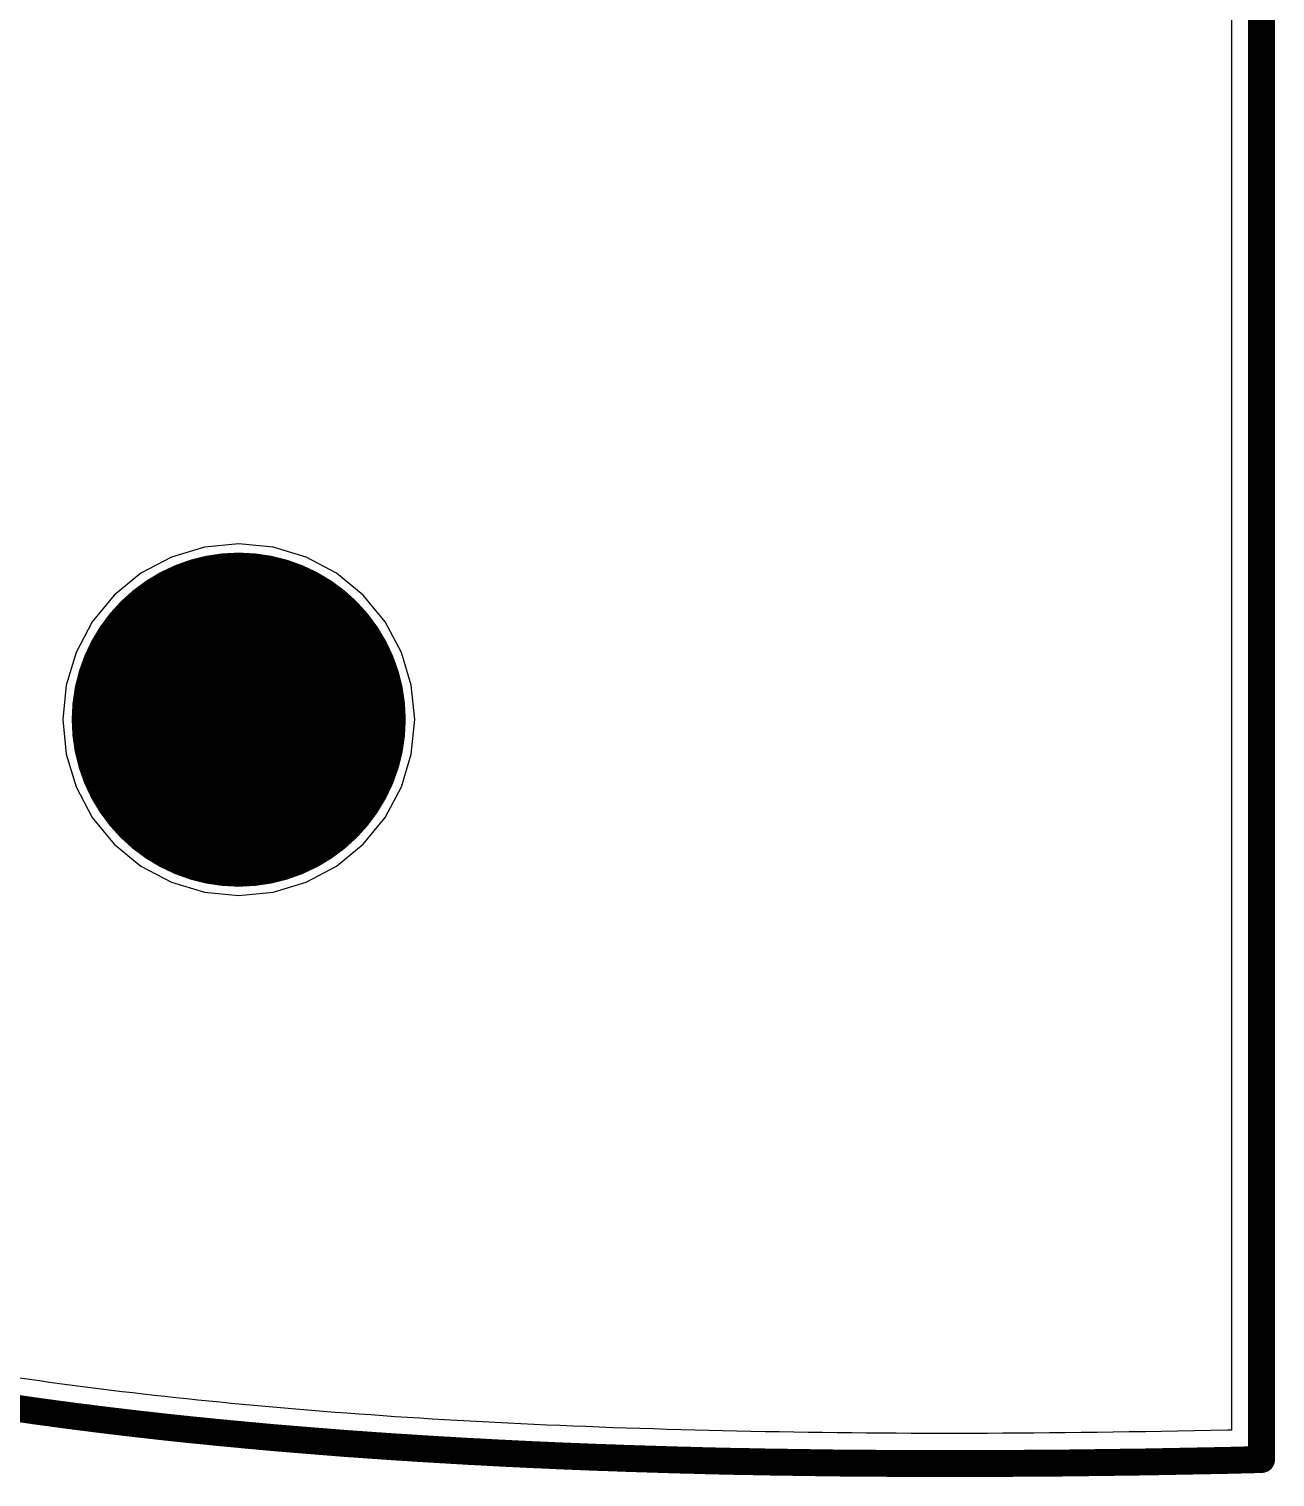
# Model space of a CAD drawing. Header units: millimetres. Extents: x -14 to 86, y -29 to 39.
# Drawn here: x 74.22 to 85.98, y -29.37 to -15.71 of the extents above; entities that cross this region are included whole.
import ezdxf

# ---------------------------------------------------------------- set-up
doc = ezdxf.new("R2010")
doc.units = ezdxf.units.MM
for name, color, linetype in [('BottomLayer', 5, 'Continuous'), ('BottomSolder', 6, 'Continuous'), ('KeepOutLayer', 6, 'Continuous'), ('Mechanical1', 6, 'Continuous'), ('MultiLayer', 9, 'Continuous'), ('PadHoleLayer', 156, 'Continuous'), ('TopLayer', 1, 'Continuous'), ('TopSolder', 216, 'Continuous')]:
    doc.layers.add(name, color=color, linetype=linetype)

msp = doc.modelspace()

# ---------------------------------------------------------------- linework, layer by layer
at = {"layer": 'BottomLayer'}
for p, q in [((85.564, 8.94), (85.564, -28.927)), ((75.876, -20.597), (75.565, -20.691)), ((76.2, -20.565), (75.876, -20.597)), ((76.524, -20.597), (76.2, -20.565)), ((76.835, -20.691), (76.524, -20.597)), ((75.565, -20.691), (75.278, -20.844)), ((77.122, -20.844), (76.835, -20.691)), ((75.278, -20.844), (75.026, -21.051)), ((77.374, -21.051), (77.122, -20.844)), ((75.026, -21.051), (74.819, -21.303)), ((77.581, -21.303), (77.374, -21.051)), ((74.819, -21.303), (74.666, -21.59)), ((77.734, -21.59), (77.581, -21.303)), ((74.666, -21.59), (74.572, -21.901)), ((77.828, -21.901), (77.734, -21.59)), ((74.572, -21.901), (74.54, -22.225)), ((77.86, -22.225), (77.828, -21.901)), ((74.54, -22.225), (74.572, -22.549)), ((77.828, -22.549), (77.86, -22.225)), ((74.572, -22.549), (74.666, -22.86)), ((77.734, -22.86), (77.828, -22.549)), ((74.666, -22.86), (74.819, -23.147)), ((77.581, -23.147), (77.734, -22.86)), ((74.819, -23.147), (75.026, -23.399)), ((77.374, -23.399), (77.581, -23.147)), ((75.026, -23.399), (75.278, -23.606)), ((77.122, -23.606), (77.374, -23.399)), ((75.278, -23.606), (75.565, -23.759)), ((76.835, -23.759), (77.122, -23.606)), ((75.565, -23.759), (75.876, -23.853)), ((76.524, -23.853), (76.835, -23.759)), ((75.876, -23.853), (76.2, -23.885)), ((76.2, -23.885), (76.524, -23.853)), ((74.226, -28.451), (74.131, -28.438)), ((74.32, -28.464), (74.226, -28.451)), ((74.415, -28.478), (74.32, -28.464)), ((74.32, -28.464), (74.32, -28.464)), ((74.511, -28.491), (74.415, -28.478)), ((74.608, -28.503), (74.511, -28.491)), ((74.705, -28.516), (74.608, -28.503)), ((74.802, -28.529), (74.705, -28.516)), ((74.901, -28.541), (74.802, -28.529)), ((74.999, -28.553), (74.901, -28.541)), ((75.099, -28.565), (74.999, -28.553)), ((75.2, -28.577), (75.099, -28.565)), ((75.3, -28.589), (75.2, -28.577)), ((75.402, -28.6), (75.3, -28.589)), ((75.503, -28.611), (75.402, -28.6)), ((75.607, -28.622), (75.503, -28.611)), ((75.709, -28.633), (75.607, -28.622)), ((75.813, -28.644), (75.709, -28.633)), ((75.918, -28.655), (75.813, -28.644)), ((76.023, -28.665), (75.918, -28.655)), ((76.129, -28.676), (76.023, -28.665)), ((76.235, -28.686), (76.129, -28.676)), ((76.342, -28.696), (76.235, -28.686)), ((76.45, -28.705), (76.342, -28.696)), ((76.558, -28.715), (76.45, -28.705)), ((76.667, -28.724), (76.558, -28.715)), ((76.776, -28.733), (76.667, -28.724)), ((76.887, -28.742), (76.776, -28.733)), ((76.997, -28.751), (76.887, -28.742)), ((77.109, -28.76), (76.997, -28.751)), ((77.221, -28.768), (77.109, -28.76)), ((77.334, -28.777), (77.221, -28.768)), ((77.447, -28.785), (77.334, -28.777)), ((77.562, -28.793), (77.447, -28.785)), ((77.677, -28.801), (77.562, -28.793)), ((77.792, -28.808), (77.677, -28.801)), ((77.908, -28.816), (77.792, -28.808)), ((78.024, -28.823), (77.908, -28.816)), ((78.142, -28.83), (78.024, -28.823)), ((78.26, -28.837), (78.142, -28.83)), ((78.379, -28.843), (78.26, -28.837)), ((78.498, -28.85), (78.379, -28.843)), ((78.619, -28.856), (78.498, -28.85)), ((78.739, -28.862), (78.619, -28.856)), ((78.86, -28.868), (78.739, -28.862)), ((78.983, -28.874), (78.86, -28.868)), ((79.105, -28.88), (78.983, -28.874)), ((79.229, -28.885), (79.105, -28.88)), ((79.353, -28.89), (79.229, -28.885)), ((79.478, -28.895), (79.353, -28.89)), ((79.603, -28.9), (79.478, -28.895)), ((79.73, -28.905), (79.603, -28.9)), ((79.603, -28.9), (79.603, -28.9)), ((79.857, -28.909), (79.73, -28.905)), ((79.73, -28.905), (79.73, -28.905)), ((79.985, -28.913), (79.857, -28.909)), ((80.113, -28.917), (79.985, -28.913)), ((80.242, -28.921), (80.113, -28.917)), ((80.372, -28.925), (80.242, -28.921)), ((80.242, -28.921), (80.242, -28.921)), ((80.502, -28.928), (80.372, -28.925)), ((80.633, -28.932), (80.502, -28.928)), ((80.502, -28.928), (80.502, -28.928)), ((80.765, -28.935), (80.633, -28.932)), ((80.633, -28.932), (80.633, -28.932)), ((80.898, -28.938), (80.765, -28.935)), ((81.031, -28.941), (80.898, -28.938)), ((80.898, -28.938), (80.898, -28.938)), ((81.165, -28.943), (81.031, -28.941)), ((81.299, -28.945), (81.165, -28.943)), ((81.435, -28.948), (81.299, -28.945)), ((81.571, -28.95), (81.435, -28.948)), ((81.708, -28.951), (81.571, -28.95)), ((81.571, -28.95), (81.571, -28.95)), ((81.846, -28.953), (81.708, -28.951)), ((81.984, -28.954), (81.846, -28.953)), ((81.846, -28.953), (81.846, -28.953)), ((82.123, -28.955), (81.984, -28.954)), ((82.263, -28.956), (82.123, -28.955)), ((82.403, -28.957), (82.263, -28.956)), ((82.544, -28.958), (82.403, -28.957)), ((82.687, -28.958), (82.544, -28.958)), ((82.829, -28.958), (82.687, -28.958)), ((82.972, -28.958), (82.829, -28.958)), ((83.117, -28.958), (82.972, -28.958)), ((83.262, -28.958), (83.117, -28.958)), ((83.408, -28.957), (83.262, -28.958)), ((83.554, -28.956), (83.408, -28.957)), ((83.701, -28.955), (83.554, -28.956)), ((83.849, -28.954), (83.701, -28.955)), ((83.997, -28.953), (83.849, -28.954)), ((84.147, -28.951), (83.997, -28.953)), ((84.297, -28.949), (84.147, -28.951)), ((84.448, -28.947), (84.297, -28.949)), ((84.6, -28.945), (84.448, -28.947)), ((84.752, -28.943), (84.6, -28.945)), ((84.906, -28.94), (84.752, -28.943)), ((85.059, -28.937), (84.906, -28.94)), ((84.906, -28.94), (84.906, -28.94)), ((85.215, -28.934), (85.059, -28.937)), ((85.059, -28.937), (85.059, -28.937)), ((85.37, -28.931), (85.215, -28.934)), ((85.526, -28.928), (85.37, -28.931)), ((85.564, -28.927), (85.526, -28.928))]:
    msp.add_line(p, q, dxfattribs=at)
at = {"layer": 'BottomLayer', "const_width": 1.5}
msp.add_lwpolyline([(75.45, -22.225, 1), (76.95, -22.225, 1)], format="xyb", close=True, dxfattribs=at)
at = {"layer": 'BottomSolder', "const_width": 1.576}
msp.add_lwpolyline([(75.412, -22.225, 1), (76.988, -22.225, 1)], format="xyb", close=True, dxfattribs=at)
at = {"layer": 'KeepOutLayer', "const_width": 0.254}
for points in [[(85.848, -29.205), (85.848, 8.94)], [(74.09, -28.719), (74.185, -28.733)], [(74.185, -28.733), (74.281, -28.747)], [(74.281, -28.747), (74.377, -28.76)], [(74.377, -28.76), (74.473, -28.773)], [(74.473, -28.773), (74.57, -28.786)], [(74.57, -28.786), (74.668, -28.799)], [(74.668, -28.799), (74.767, -28.811)], [(74.767, -28.811), (74.866, -28.824)], [(74.866, -28.824), (74.965, -28.836)], [(74.965, -28.836), (75.066, -28.848)], [(75.066, -28.848), (75.166, -28.86)], [(75.166, -28.86), (75.268, -28.872)], [(75.268, -28.872), (75.37, -28.883)], [(75.37, -28.883), (75.473, -28.895)], [(75.473, -28.895), (75.576, -28.906)], [(75.576, -28.906), (75.68, -28.917)], [(75.68, -28.917), (75.784, -28.928)], [(75.784, -28.928), (75.889, -28.938)], [(75.889, -28.938), (75.995, -28.949)], [(75.995, -28.949), (76.101, -28.959)], [(76.101, -28.959), (76.208, -28.969)], [(76.208, -28.969), (76.316, -28.979)], [(76.316, -28.979), (76.424, -28.989)], [(76.424, -28.989), (76.533, -28.999)], [(76.533, -28.999), (76.643, -29.008)], [(76.643, -29.008), (76.753, -29.017)], [(76.753, -29.017), (76.864, -29.026)], [(76.864, -29.026), (76.975, -29.035)], [(76.975, -29.035), (77.087, -29.044)], [(77.087, -29.044), (77.2, -29.053)], [(77.2, -29.053), (77.313, -29.061)], [(77.313, -29.061), (77.427, -29.069)], [(77.427, -29.069), (77.542, -29.077)], [(77.542, -29.077), (77.657, -29.085)], [(77.657, -29.085), (77.773, -29.092)], [(77.773, -29.092), (77.89, -29.1)], [(77.89, -29.1), (78.007, -29.107)], [(78.007, -29.107), (78.125, -29.114)], [(78.125, -29.114), (78.244, -29.121)], [(78.244, -29.121), (78.363, -29.128)], [(78.363, -29.128), (78.483, -29.134)], [(78.483, -29.134), (78.604, -29.141)], [(78.604, -29.141), (78.725, -29.147)], [(78.725, -29.147), (78.847, -29.153)], [(78.847, -29.153), (78.97, -29.159)], [(78.97, -29.159), (79.093, -29.164)], [(79.093, -29.164), (79.217, -29.17)], [(79.217, -29.17), (79.342, -29.175)], [(79.342, -29.175), (79.467, -29.18)], [(79.467, -29.18), (79.593, -29.185)], [(79.593, -29.185), (79.72, -29.189)], [(79.72, -29.189), (79.847, -29.194)], [(79.847, -29.194), (79.975, -29.198)], [(79.975, -29.198), (80.104, -29.202)], [(80.104, -29.202), (80.234, -29.206)], [(80.234, -29.206), (80.364, -29.21)], [(80.364, -29.21), (80.495, -29.213)], [(80.495, -29.213), (80.626, -29.217)], [(80.626, -29.217), (80.759, -29.22)], [(80.759, -29.22), (80.892, -29.223)], [(80.892, -29.223), (81.025, -29.225)], [(81.025, -29.225), (81.16, -29.228)], [(84.757, -29.228), (84.911, -29.225)], [(84.911, -29.225), (85.065, -29.222)], [(85.065, -29.222), (85.22, -29.219)], [(85.22, -29.219), (85.376, -29.216)], [(85.376, -29.216), (85.533, -29.213)], [(85.533, -29.213), (85.848, -29.205)], [(81.16, -29.228), (81.295, -29.23)], [(81.295, -29.23), (81.431, -29.232)], [(81.431, -29.232), (81.567, -29.234)], [(81.567, -29.234), (81.705, -29.236)], [(81.705, -29.236), (81.843, -29.238)], [(81.843, -29.238), (81.981, -29.239)], [(81.981, -29.239), (82.121, -29.24)], [(82.121, -29.24), (82.261, -29.241)], [(82.261, -29.241), (82.402, -29.242)], [(82.402, -29.242), (82.543, -29.243)], [(82.543, -29.243), (82.686, -29.243)], [(82.686, -29.243), (82.829, -29.243)], [(82.829, -29.243), (82.973, -29.243)], [(82.973, -29.243), (83.117, -29.243)], [(83.117, -29.243), (83.263, -29.243)], [(83.263, -29.243), (83.409, -29.242)], [(83.409, -29.242), (83.556, -29.241)], [(83.556, -29.241), (83.703, -29.24)], [(83.703, -29.24), (83.851, -29.239)], [(83.851, -29.239), (84, -29.238)], [(84, -29.238), (84.15, -29.236)], [(84.15, -29.236), (84.301, -29.234)], [(84.301, -29.234), (84.452, -29.232)], [(84.452, -29.232), (84.604, -29.23)], [(84.604, -29.23), (84.757, -29.228)]]:
    msp.add_lwpolyline(points, dxfattribs=at)
at = {"layer": 'KeepOutLayer', "const_width": 0.127}
for points in [[(74.122, -28.733, 1), (74.249, -28.733, 1)], [(74.122, -28.733, 1), (74.249, -28.733, 1)], [(74.217, -28.747, 1), (74.344, -28.747, 1)], [(74.217, -28.747, 1), (74.344, -28.747, 1)], [(74.313, -28.76, 1), (74.44, -28.76, 1)], [(74.313, -28.76, 1), (74.44, -28.76, 1)], [(74.41, -28.773, 1), (74.537, -28.773, 1)], [(74.41, -28.773, 1), (74.537, -28.773, 1)], [(74.507, -28.786, 1), (74.634, -28.786, 1)], [(74.507, -28.786, 1), (74.634, -28.786, 1)], [(74.605, -28.799, 1), (74.732, -28.799, 1)], [(74.605, -28.799, 1), (74.732, -28.799, 1)], [(74.703, -28.811, 1), (74.83, -28.811, 1)], [(74.703, -28.811, 1), (74.83, -28.811, 1)], [(74.802, -28.824, 1), (74.929, -28.824, 1)], [(74.802, -28.824, 1), (74.929, -28.824, 1)], [(74.902, -28.836, 1), (75.029, -28.836, 1)], [(74.902, -28.836, 1), (75.029, -28.836, 1)], [(75.002, -28.848, 1), (75.129, -28.848, 1)], [(75.002, -28.848, 1), (75.129, -28.848, 1)], [(75.103, -28.86, 1), (75.23, -28.86, 1)], [(75.103, -28.86, 1), (75.23, -28.86, 1)], [(75.204, -28.872, 1), (75.331, -28.872, 1)], [(75.204, -28.872, 1), (75.331, -28.872, 1)], [(75.306, -28.883, 1), (75.433, -28.883, 1)], [(75.306, -28.883, 1), (75.433, -28.883, 1)], [(75.409, -28.895, 1), (75.536, -28.895, 1)], [(75.409, -28.895, 1), (75.536, -28.895, 1)], [(75.512, -28.906, 1), (75.639, -28.906, 1)], [(75.512, -28.906, 1), (75.639, -28.906, 1)], [(75.616, -28.917, 1), (75.743, -28.917, 1)], [(75.616, -28.917, 1), (75.743, -28.917, 1)], [(75.721, -28.928, 1), (75.848, -28.928, 1)], [(75.721, -28.928, 1), (75.848, -28.928, 1)], [(75.826, -28.938, 1), (75.953, -28.938, 1)], [(75.826, -28.938, 1), (75.953, -28.938, 1)], [(75.932, -28.949, 1), (76.059, -28.949, 1)], [(75.932, -28.949, 1), (76.059, -28.949, 1)], [(76.038, -28.959, 1), (76.165, -28.959, 1)], [(76.038, -28.959, 1), (76.165, -28.959, 1)], [(76.145, -28.969, 1), (76.272, -28.969, 1)], [(76.145, -28.969, 1), (76.272, -28.969, 1)], [(76.253, -28.979, 1), (76.38, -28.979, 1)], [(76.253, -28.979, 1), (76.38, -28.979, 1)], [(76.361, -28.989, 1), (76.488, -28.989, 1)], [(76.361, -28.989, 1), (76.488, -28.989, 1)], [(76.47, -28.999, 1), (76.597, -28.999, 1)], [(76.47, -28.999, 1), (76.597, -28.999, 1)], [(76.579, -29.008, 1), (76.706, -29.008, 1)], [(76.579, -29.008, 1), (76.706, -29.008, 1)], [(76.689, -29.017, 1), (76.816, -29.017, 1)], [(76.689, -29.017, 1), (76.816, -29.017, 1)], [(76.8, -29.026, 1), (76.927, -29.026, 1)], [(76.8, -29.026, 1), (76.927, -29.026, 1)], [(76.912, -29.035, 1), (77.039, -29.035, 1)], [(76.912, -29.035, 1), (77.039, -29.035, 1)], [(77.024, -29.044, 1), (77.151, -29.044, 1)], [(77.024, -29.044, 1), (77.151, -29.044, 1)], [(77.136, -29.053, 1), (77.263, -29.053, 1)], [(77.136, -29.053, 1), (77.263, -29.053, 1)], [(77.25, -29.061, 1), (77.377, -29.061, 1)], [(77.25, -29.061, 1), (77.377, -29.061, 1)], [(77.364, -29.069, 1), (77.491, -29.069, 1)], [(77.364, -29.069, 1), (77.491, -29.069, 1)], [(77.479, -29.077, 1), (77.606, -29.077, 1)], [(77.479, -29.077, 1), (77.606, -29.077, 1)], [(77.594, -29.085, 1), (77.721, -29.085, 1)], [(77.594, -29.085, 1), (77.721, -29.085, 1)], [(77.71, -29.092, 1), (77.837, -29.092, 1)], [(77.71, -29.092, 1), (77.837, -29.092, 1)], [(77.826, -29.1, 1), (77.953, -29.1, 1)], [(77.826, -29.1, 1), (77.953, -29.1, 1)], [(77.944, -29.107, 1), (78.071, -29.107, 1)], [(77.944, -29.107, 1), (78.071, -29.107, 1)], [(78.062, -29.114, 1), (78.189, -29.114, 1)], [(78.062, -29.114, 1), (78.189, -29.114, 1)], [(78.18, -29.121, 1), (78.307, -29.121, 1)], [(78.18, -29.121, 1), (78.307, -29.121, 1)], [(78.3, -29.128, 1), (78.427, -29.128, 1)], [(78.3, -29.128, 1), (78.427, -29.128, 1)], [(78.42, -29.134, 1), (78.547, -29.134, 1)], [(78.42, -29.134, 1), (78.547, -29.134, 1)], [(78.54, -29.141, 1), (78.667, -29.141, 1)], [(78.54, -29.141, 1), (78.667, -29.141, 1)], [(78.661, -29.147, 1), (78.788, -29.147, 1)], [(78.661, -29.147, 1), (78.788, -29.147, 1)], [(78.783, -29.153, 1), (78.91, -29.153, 1)], [(78.783, -29.153, 1), (78.91, -29.153, 1)], [(78.906, -29.159, 1), (79.033, -29.159, 1)], [(78.906, -29.159, 1), (79.033, -29.159, 1)], [(79.029, -29.164, 1), (79.156, -29.164, 1)], [(79.029, -29.164, 1), (79.156, -29.164, 1)], [(79.153, -29.17, 1), (79.28, -29.17, 1)], [(79.153, -29.17, 1), (79.28, -29.17, 1)], [(79.278, -29.175, 1), (79.405, -29.175, 1)], [(79.278, -29.175, 1), (79.405, -29.175, 1)], [(79.403, -29.18, 1), (79.53, -29.18, 1)], [(79.403, -29.18, 1), (79.53, -29.18, 1)], [(79.529, -29.185, 1), (79.656, -29.185, 1)], [(79.529, -29.185, 1), (79.656, -29.185, 1)], [(79.656, -29.189, 1), (79.783, -29.189, 1)], [(79.656, -29.189, 1), (79.783, -29.189, 1)], [(79.784, -29.194, 1), (79.911, -29.194, 1)], [(79.784, -29.194, 1), (79.911, -29.194, 1)], [(79.912, -29.198, 1), (80.039, -29.198, 1)], [(79.912, -29.198, 1), (80.039, -29.198, 1)], [(80.041, -29.202, 1), (80.168, -29.202, 1)], [(80.041, -29.202, 1), (80.168, -29.202, 1)], [(80.17, -29.206, 1), (80.297, -29.206, 1)], [(80.17, -29.206, 1), (80.297, -29.206, 1)], [(80.3, -29.21, 1), (80.427, -29.21, 1)], [(80.3, -29.21, 1), (80.427, -29.21, 1)], [(80.431, -29.213, 1), (80.558, -29.213, 1)], [(80.431, -29.213, 1), (80.558, -29.213, 1)], [(80.563, -29.217, 1), (80.69, -29.217, 1)], [(80.563, -29.217, 1), (80.69, -29.217, 1)], [(80.695, -29.22, 1), (80.822, -29.22, 1)], [(80.695, -29.22, 1), (80.822, -29.22, 1)], [(80.828, -29.223, 1), (80.955, -29.223, 1)], [(80.828, -29.223, 1), (80.955, -29.223, 1)], [(80.962, -29.225, 1), (81.089, -29.225, 1)], [(80.962, -29.225, 1), (81.089, -29.225, 1)], [(84.847, -29.225, 1), (84.974, -29.225, 1)], [(84.847, -29.225, 1), (84.974, -29.225, 1)], [(85.002, -29.222, 1), (85.129, -29.222, 1)], [(85.002, -29.222, 1), (85.129, -29.222, 1)], [(85.157, -29.219, 1), (85.284, -29.219, 1)], [(85.157, -29.219, 1), (85.284, -29.219, 1)], [(85.313, -29.216, 1), (85.44, -29.216, 1)], [(85.313, -29.216, 1), (85.44, -29.216, 1)], [(85.469, -29.213, 1), (85.596, -29.213, 1)], [(85.469, -29.213, 1), (85.596, -29.213, 1)], [(85.785, -29.205, 1), (85.912, -29.205, 1)], [(85.785, -29.205, 1), (85.912, -29.205, 1)], [(81.096, -29.228, 1), (81.223, -29.228, 1)], [(81.096, -29.228, 1), (81.223, -29.228, 1)], [(81.231, -29.23, 1), (81.358, -29.23, 1)], [(81.231, -29.23, 1), (81.358, -29.23, 1)], [(81.367, -29.232, 1), (81.494, -29.232, 1)], [(81.367, -29.232, 1), (81.494, -29.232, 1)], [(81.504, -29.234, 1), (81.631, -29.234, 1)], [(81.504, -29.234, 1), (81.631, -29.234, 1)], [(81.641, -29.236, 1), (81.768, -29.236, 1)], [(81.641, -29.236, 1), (81.768, -29.236, 1)], [(81.779, -29.238, 1), (81.906, -29.238, 1)], [(81.779, -29.238, 1), (81.906, -29.238, 1)], [(81.918, -29.239, 1), (82.045, -29.239, 1)], [(81.918, -29.239, 1), (82.045, -29.239, 1)], [(82.057, -29.24, 1), (82.184, -29.24, 1)], [(82.057, -29.24, 1), (82.184, -29.24, 1)], [(82.197, -29.241, 1), (82.324, -29.241, 1)], [(82.197, -29.241, 1), (82.324, -29.241, 1)], [(82.338, -29.242, 1), (82.465, -29.242, 1)], [(82.338, -29.242, 1), (82.465, -29.242, 1)], [(82.48, -29.243, 1), (82.607, -29.243, 1)], [(82.48, -29.243, 1), (82.607, -29.243, 1)], [(82.622, -29.243, 1), (82.749, -29.243, 1)], [(82.622, -29.243, 1), (82.749, -29.243, 1)], [(82.765, -29.243, 1), (82.892, -29.243, 1)], [(82.765, -29.243, 1), (82.892, -29.243, 1)], [(82.909, -29.243, 1), (83.036, -29.243, 1)], [(82.909, -29.243, 1), (83.036, -29.243, 1)], [(83.054, -29.243, 1), (83.181, -29.243, 1)], [(83.054, -29.243, 1), (83.181, -29.243, 1)], [(83.199, -29.243, 1), (83.326, -29.243, 1)], [(83.199, -29.243, 1), (83.326, -29.243, 1)], [(83.345, -29.242, 1), (83.472, -29.242, 1)], [(83.345, -29.242, 1), (83.472, -29.242, 1)], [(83.492, -29.241, 1), (83.619, -29.241, 1)], [(83.492, -29.241, 1), (83.619, -29.241, 1)], [(83.64, -29.24, 1), (83.767, -29.24, 1)], [(83.64, -29.24, 1), (83.767, -29.24, 1)], [(83.788, -29.239, 1), (83.915, -29.239, 1)], [(83.788, -29.239, 1), (83.915, -29.239, 1)], [(83.937, -29.238, 1), (84.064, -29.238, 1)], [(83.937, -29.238, 1), (84.064, -29.238, 1)], [(84.087, -29.236, 1), (84.214, -29.236, 1)], [(84.087, -29.236, 1), (84.214, -29.236, 1)], [(84.237, -29.234, 1), (84.364, -29.234, 1)], [(84.237, -29.234, 1), (84.364, -29.234, 1)], [(84.389, -29.232, 1), (84.516, -29.232, 1)], [(84.389, -29.232, 1), (84.516, -29.232, 1)], [(84.541, -29.23, 1), (84.668, -29.23, 1)], [(84.541, -29.23, 1), (84.668, -29.23, 1)], [(84.694, -29.228, 1), (84.821, -29.228, 1)], [(84.694, -29.228, 1), (84.821, -29.228, 1)]]:
    msp.add_lwpolyline(points, format="xyb", close=True, dxfattribs=at)
at = {"layer": 'Mechanical1', "const_width": 0.0227}
for points in [[(85.848, -29.205), (85.848, 8.94)], [(74.185, -28.733), (74.281, -28.747)], [(74.281, -28.747), (74.377, -28.76)], [(74.377, -28.76), (74.473, -28.773)], [(74.473, -28.773), (74.57, -28.786)], [(74.57, -28.786), (74.668, -28.799)], [(74.668, -28.799), (74.767, -28.811)], [(74.767, -28.811), (74.866, -28.824)], [(74.866, -28.824), (74.965, -28.836)], [(74.965, -28.836), (75.066, -28.848)], [(75.066, -28.848), (75.166, -28.86)], [(75.166, -28.86), (75.268, -28.872)], [(75.268, -28.872), (75.37, -28.883)], [(75.37, -28.883), (75.473, -28.895)], [(75.473, -28.895), (75.576, -28.906)], [(75.576, -28.906), (75.68, -28.917)], [(75.68, -28.917), (75.784, -28.928)], [(75.784, -28.928), (75.889, -28.938)], [(75.889, -28.938), (75.995, -28.949)], [(75.995, -28.949), (76.101, -28.959)], [(76.101, -28.959), (76.208, -28.969)], [(76.208, -28.969), (76.316, -28.979)], [(76.316, -28.979), (76.424, -28.989)], [(76.424, -28.989), (76.533, -28.999)], [(76.533, -28.999), (76.643, -29.008)], [(76.643, -29.008), (76.753, -29.017)], [(76.753, -29.017), (76.864, -29.026)], [(76.864, -29.026), (76.975, -29.035)], [(76.975, -29.035), (77.087, -29.044)], [(77.087, -29.044), (77.2, -29.053)], [(77.2, -29.053), (77.313, -29.061)], [(77.313, -29.061), (77.427, -29.069)], [(77.427, -29.069), (77.542, -29.077)], [(77.542, -29.077), (77.657, -29.085)], [(77.657, -29.085), (77.773, -29.092)], [(77.773, -29.092), (77.89, -29.1)], [(77.89, -29.1), (78.007, -29.107)], [(78.007, -29.107), (78.125, -29.114)], [(78.125, -29.114), (78.244, -29.121)], [(78.244, -29.121), (78.363, -29.128)], [(78.363, -29.128), (78.483, -29.134)], [(78.483, -29.134), (78.604, -29.141)], [(78.604, -29.141), (78.725, -29.147)], [(78.725, -29.147), (78.847, -29.153)], [(78.847, -29.153), (78.97, -29.159)], [(78.97, -29.159), (79.093, -29.164)], [(79.093, -29.164), (79.217, -29.17)], [(79.217, -29.17), (79.342, -29.175)], [(79.342, -29.175), (79.467, -29.18)], [(79.467, -29.18), (79.593, -29.185)], [(79.593, -29.185), (79.72, -29.189)], [(79.72, -29.189), (79.847, -29.194)], [(79.847, -29.194), (79.975, -29.198)], [(79.975, -29.198), (80.104, -29.202)], [(80.104, -29.202), (80.234, -29.206)], [(80.234, -29.206), (80.364, -29.21)], [(80.364, -29.21), (80.495, -29.213)], [(80.495, -29.213), (80.626, -29.217)], [(80.626, -29.217), (80.759, -29.22)], [(80.759, -29.22), (80.892, -29.223)], [(80.892, -29.223), (81.025, -29.225)], [(81.025, -29.225), (81.16, -29.228)], [(81.16, -29.228), (81.295, -29.23)], [(81.295, -29.23), (81.431, -29.232)], [(81.431, -29.232), (81.567, -29.234)], [(81.567, -29.234), (81.705, -29.236)], [(81.705, -29.236), (81.843, -29.238)], [(81.843, -29.238), (81.981, -29.239)], [(81.981, -29.239), (82.121, -29.24)], [(82.121, -29.24), (82.261, -29.241)], [(82.261, -29.241), (82.402, -29.242)], [(82.402, -29.242), (82.543, -29.243)], [(82.543, -29.243), (82.686, -29.243)], [(82.686, -29.243), (82.829, -29.243)], [(82.829, -29.243), (82.973, -29.243)], [(82.973, -29.243), (83.117, -29.243)], [(83.117, -29.243), (83.263, -29.243)], [(83.263, -29.243), (83.409, -29.242)], [(83.409, -29.242), (83.556, -29.241)], [(83.556, -29.241), (83.703, -29.24)], [(83.703, -29.24), (83.851, -29.239)], [(83.851, -29.239), (84, -29.238)], [(84, -29.238), (84.15, -29.236)], [(84.15, -29.236), (84.301, -29.234)], [(84.301, -29.234), (84.452, -29.232)], [(84.452, -29.232), (84.604, -29.23)], [(84.604, -29.23), (84.757, -29.228)], [(84.757, -29.228), (84.911, -29.225)], [(84.911, -29.225), (85.065, -29.222)], [(85.065, -29.222), (85.22, -29.219)], [(85.22, -29.219), (85.376, -29.216)], [(85.376, -29.216), (85.533, -29.213)], [(85.533, -29.213), (85.848, -29.205)]]:
    msp.add_lwpolyline(points, dxfattribs=at)
at = {"layer": 'Mechanical1', "const_width": 0.0113}
for points in [[(74.275, -28.747, 1), (74.286, -28.747, 1)], [(74.275, -28.747, 1), (74.286, -28.747, 1)], [(74.371, -28.76, 1), (74.382, -28.76, 1)], [(74.371, -28.76, 1), (74.382, -28.76, 1)], [(74.468, -28.773, 1), (74.479, -28.773, 1)], [(74.468, -28.773, 1), (74.479, -28.773, 1)], [(74.565, -28.786, 1), (74.576, -28.786, 1)], [(74.565, -28.786, 1), (74.576, -28.786, 1)], [(74.663, -28.799, 1), (74.674, -28.799, 1)], [(74.663, -28.799, 1), (74.674, -28.799, 1)], [(74.761, -28.811, 1), (74.772, -28.811, 1)], [(74.761, -28.811, 1), (74.772, -28.811, 1)], [(74.86, -28.824, 1), (74.871, -28.824, 1)], [(74.86, -28.824, 1), (74.871, -28.824, 1)], [(74.96, -28.836, 1), (74.971, -28.836, 1)], [(74.96, -28.836, 1), (74.971, -28.836, 1)], [(75.06, -28.848, 1), (75.071, -28.848, 1)], [(75.06, -28.848, 1), (75.071, -28.848, 1)], [(75.161, -28.86, 1), (75.172, -28.86, 1)], [(75.161, -28.86, 1), (75.172, -28.86, 1)], [(75.262, -28.872, 1), (75.274, -28.872, 1)], [(75.262, -28.872, 1), (75.274, -28.872, 1)], [(75.364, -28.883, 1), (75.376, -28.883, 1)], [(75.364, -28.883, 1), (75.376, -28.883, 1)], [(75.467, -28.895, 1), (75.478, -28.895, 1)], [(75.467, -28.895, 1), (75.478, -28.895, 1)], [(75.57, -28.906, 1), (75.581, -28.906, 1)], [(75.57, -28.906, 1), (75.581, -28.906, 1)], [(75.674, -28.917, 1), (75.685, -28.917, 1)], [(75.674, -28.917, 1), (75.685, -28.917, 1)], [(75.779, -28.928, 1), (75.79, -28.928, 1)], [(75.779, -28.928, 1), (75.79, -28.928, 1)], [(75.884, -28.938, 1), (75.895, -28.938, 1)], [(75.884, -28.938, 1), (75.895, -28.938, 1)], [(75.989, -28.949, 1), (76.001, -28.949, 1)], [(75.989, -28.949, 1), (76.001, -28.949, 1)], [(76.096, -28.959, 1), (76.107, -28.959, 1)], [(76.096, -28.959, 1), (76.107, -28.959, 1)], [(76.203, -28.969, 1), (76.214, -28.969, 1)], [(76.203, -28.969, 1), (76.214, -28.969, 1)], [(76.31, -28.979, 1), (76.322, -28.979, 1)], [(76.31, -28.979, 1), (76.322, -28.979, 1)], [(76.419, -28.989, 1), (76.43, -28.989, 1)], [(76.419, -28.989, 1), (76.43, -28.989, 1)], [(76.528, -28.999, 1), (76.539, -28.999, 1)], [(76.528, -28.999, 1), (76.539, -28.999, 1)], [(76.637, -29.008, 1), (76.648, -29.008, 1)], [(76.637, -29.008, 1), (76.648, -29.008, 1)], [(76.747, -29.017, 1), (76.759, -29.017, 1)], [(76.747, -29.017, 1), (76.759, -29.017, 1)], [(76.858, -29.026, 1), (76.869, -29.026, 1)], [(76.858, -29.026, 1), (76.869, -29.026, 1)], [(76.969, -29.035, 1), (76.981, -29.035, 1)], [(76.969, -29.035, 1), (76.981, -29.035, 1)], [(77.082, -29.044, 1), (77.093, -29.044, 1)], [(77.082, -29.044, 1), (77.093, -29.044, 1)], [(77.194, -29.053, 1), (77.206, -29.053, 1)], [(77.194, -29.053, 1), (77.206, -29.053, 1)], [(77.308, -29.061, 1), (77.319, -29.061, 1)], [(77.308, -29.061, 1), (77.319, -29.061, 1)], [(77.422, -29.069, 1), (77.433, -29.069, 1)], [(77.422, -29.069, 1), (77.433, -29.069, 1)], [(77.536, -29.077, 1), (77.548, -29.077, 1)], [(77.536, -29.077, 1), (77.548, -29.077, 1)], [(77.652, -29.085, 1), (77.663, -29.085, 1)], [(77.652, -29.085, 1), (77.663, -29.085, 1)], [(77.768, -29.092, 1), (77.779, -29.092, 1)], [(77.768, -29.092, 1), (77.779, -29.092, 1)], [(77.884, -29.1, 1), (77.896, -29.1, 1)], [(77.884, -29.1, 1), (77.896, -29.1, 1)], [(78.002, -29.107, 1), (78.013, -29.107, 1)], [(78.002, -29.107, 1), (78.013, -29.107, 1)], [(78.12, -29.114, 1), (78.131, -29.114, 1)], [(78.12, -29.114, 1), (78.131, -29.114, 1)], [(78.238, -29.121, 1), (78.25, -29.121, 1)], [(78.238, -29.121, 1), (78.25, -29.121, 1)], [(78.357, -29.128, 1), (78.369, -29.128, 1)], [(78.357, -29.128, 1), (78.369, -29.128, 1)], [(78.477, -29.134, 1), (78.489, -29.134, 1)], [(78.477, -29.134, 1), (78.489, -29.134, 1)], [(78.598, -29.141, 1), (78.609, -29.141, 1)], [(78.598, -29.141, 1), (78.609, -29.141, 1)], [(78.719, -29.147, 1), (78.731, -29.147, 1)], [(78.719, -29.147, 1), (78.731, -29.147, 1)], [(78.841, -29.153, 1), (78.853, -29.153, 1)], [(78.841, -29.153, 1), (78.853, -29.153, 1)], [(78.964, -29.159, 1), (78.975, -29.159, 1)], [(78.964, -29.159, 1), (78.975, -29.159, 1)], [(79.087, -29.164, 1), (79.099, -29.164, 1)], [(79.087, -29.164, 1), (79.099, -29.164, 1)], [(79.211, -29.17, 1), (79.223, -29.17, 1)], [(79.211, -29.17, 1), (79.223, -29.17, 1)], [(79.336, -29.175, 1), (79.347, -29.175, 1)], [(79.336, -29.175, 1), (79.347, -29.175, 1)], [(79.461, -29.18, 1), (79.473, -29.18, 1)], [(79.461, -29.18, 1), (79.473, -29.18, 1)], [(79.587, -29.185, 1), (79.599, -29.185, 1)], [(79.587, -29.185, 1), (79.599, -29.185, 1)], [(79.714, -29.189, 1), (79.725, -29.189, 1)], [(79.714, -29.189, 1), (79.725, -29.189, 1)], [(79.841, -29.194, 1), (79.853, -29.194, 1)], [(79.841, -29.194, 1), (79.853, -29.194, 1)], [(79.97, -29.198, 1), (79.981, -29.198, 1)], [(79.97, -29.198, 1), (79.981, -29.198, 1)], [(80.098, -29.202, 1), (80.11, -29.202, 1)], [(80.098, -29.202, 1), (80.11, -29.202, 1)], [(80.228, -29.206, 1), (80.239, -29.206, 1)], [(80.228, -29.206, 1), (80.239, -29.206, 1)], [(80.358, -29.21, 1), (80.369, -29.21, 1)], [(80.358, -29.21, 1), (80.369, -29.21, 1)], [(80.489, -29.213, 1), (80.5, -29.213, 1)], [(80.489, -29.213, 1), (80.5, -29.213, 1)], [(80.621, -29.217, 1), (80.632, -29.217, 1)], [(80.621, -29.217, 1), (80.632, -29.217, 1)], [(80.753, -29.22, 1), (80.764, -29.22, 1)], [(80.753, -29.22, 1), (80.764, -29.22, 1)], [(80.886, -29.223, 1), (80.897, -29.223, 1)], [(80.886, -29.223, 1), (80.897, -29.223, 1)], [(81.02, -29.225, 1), (81.031, -29.225, 1)], [(81.02, -29.225, 1), (81.031, -29.225, 1)], [(81.154, -29.228, 1), (81.165, -29.228, 1)], [(81.154, -29.228, 1), (81.165, -29.228, 1)], [(81.289, -29.23, 1), (81.301, -29.23, 1)], [(81.289, -29.23, 1), (81.301, -29.23, 1)], [(81.425, -29.232, 1), (81.436, -29.232, 1)], [(81.425, -29.232, 1), (81.436, -29.232, 1)], [(81.562, -29.234, 1), (81.573, -29.234, 1)], [(81.562, -29.234, 1), (81.573, -29.234, 1)], [(81.699, -29.236, 1), (81.71, -29.236, 1)], [(81.699, -29.236, 1), (81.71, -29.236, 1)], [(81.837, -29.238, 1), (81.848, -29.238, 1)], [(81.837, -29.238, 1), (81.848, -29.238, 1)], [(81.976, -29.239, 1), (81.987, -29.239, 1)], [(81.976, -29.239, 1), (81.987, -29.239, 1)], [(82.115, -29.24, 1), (82.126, -29.24, 1)], [(82.115, -29.24, 1), (82.126, -29.24, 1)], [(82.255, -29.241, 1), (82.267, -29.241, 1)], [(82.255, -29.241, 1), (82.267, -29.241, 1)], [(82.396, -29.242, 1), (82.407, -29.242, 1)], [(82.396, -29.242, 1), (82.407, -29.242, 1)], [(82.538, -29.243, 1), (82.549, -29.243, 1)], [(82.538, -29.243, 1), (82.549, -29.243, 1)], [(82.68, -29.243, 1), (82.692, -29.243, 1)], [(82.68, -29.243, 1), (82.692, -29.243, 1)], [(82.823, -29.243, 1), (82.835, -29.243, 1)], [(82.823, -29.243, 1), (82.835, -29.243, 1)], [(82.967, -29.243, 1), (82.978, -29.243, 1)], [(82.967, -29.243, 1), (82.978, -29.243, 1)], [(83.112, -29.243, 1), (83.123, -29.243, 1)], [(83.112, -29.243, 1), (83.123, -29.243, 1)], [(83.257, -29.243, 1), (83.268, -29.243, 1)], [(83.257, -29.243, 1), (83.268, -29.243, 1)], [(83.403, -29.242, 1), (83.414, -29.242, 1)], [(83.403, -29.242, 1), (83.414, -29.242, 1)], [(83.55, -29.241, 1), (83.561, -29.241, 1)], [(83.55, -29.241, 1), (83.561, -29.241, 1)], [(83.697, -29.24, 1), (83.709, -29.24, 1)], [(83.697, -29.24, 1), (83.709, -29.24, 1)], [(83.846, -29.239, 1), (83.857, -29.239, 1)], [(83.846, -29.239, 1), (83.857, -29.239, 1)], [(83.995, -29.238, 1), (84.006, -29.238, 1)], [(83.995, -29.238, 1), (84.006, -29.238, 1)], [(84.145, -29.236, 1), (84.156, -29.236, 1)], [(84.145, -29.236, 1), (84.156, -29.236, 1)], [(84.295, -29.234, 1), (84.307, -29.234, 1)], [(84.295, -29.234, 1), (84.307, -29.234, 1)], [(84.446, -29.232, 1), (84.458, -29.232, 1)], [(84.446, -29.232, 1), (84.458, -29.232, 1)], [(84.599, -29.23, 1), (84.61, -29.23, 1)], [(84.599, -29.23, 1), (84.61, -29.23, 1)], [(84.751, -29.228, 1), (84.763, -29.228, 1)], [(84.751, -29.228, 1), (84.763, -29.228, 1)], [(84.905, -29.225, 1), (84.916, -29.225, 1)], [(84.905, -29.225, 1), (84.916, -29.225, 1)], [(85.059, -29.222, 1), (85.071, -29.222, 1)], [(85.059, -29.222, 1), (85.071, -29.222, 1)], [(85.214, -29.219, 1), (85.226, -29.219, 1)], [(85.214, -29.219, 1), (85.226, -29.219, 1)], [(85.37, -29.216, 1), (85.382, -29.216, 1)], [(85.37, -29.216, 1), (85.382, -29.216, 1)], [(85.527, -29.213, 1), (85.538, -29.213, 1)], [(85.527, -29.213, 1), (85.538, -29.213, 1)], [(85.843, -29.205, 1), (85.854, -29.205, 1)], [(85.843, -29.205, 1), (85.854, -29.205, 1)]]:
    msp.add_lwpolyline(points, format="xyb", close=True, dxfattribs=at)
at = {"layer": 'MultiLayer', "const_width": 1.5}
msp.add_lwpolyline([(75.45, -22.225, 1), (76.95, -22.225, 1)], format="xyb", close=True, dxfattribs=at)
at = {"layer": 'PadHoleLayer', "const_width": 1}
msp.add_lwpolyline([(75.7, -22.225, 1), (76.7, -22.225, 1)], format="xyb", close=True, dxfattribs=at)
at = {"layer": 'TopLayer'}
for p, q in [((85.564, 8.94), (85.564, -28.927)), ((75.876, -20.597), (75.565, -20.691)), ((76.2, -20.565), (75.876, -20.597)), ((76.524, -20.597), (76.2, -20.565)), ((76.835, -20.691), (76.524, -20.597)), ((75.565, -20.691), (75.278, -20.844)), ((77.122, -20.844), (76.835, -20.691)), ((75.278, -20.844), (75.026, -21.051)), ((77.374, -21.051), (77.122, -20.844)), ((75.026, -21.051), (74.819, -21.303)), ((77.581, -21.303), (77.374, -21.051)), ((74.819, -21.303), (74.666, -21.59)), ((77.734, -21.59), (77.581, -21.303)), ((74.666, -21.59), (74.572, -21.901)), ((77.828, -21.901), (77.734, -21.59)), ((74.572, -21.901), (74.54, -22.225)), ((77.86, -22.225), (77.828, -21.901)), ((74.54, -22.225), (74.572, -22.549)), ((77.828, -22.549), (77.86, -22.225)), ((74.572, -22.549), (74.666, -22.86)), ((77.734, -22.86), (77.828, -22.549)), ((74.666, -22.86), (74.819, -23.147)), ((77.581, -23.147), (77.734, -22.86)), ((74.819, -23.147), (75.026, -23.399)), ((77.374, -23.399), (77.581, -23.147)), ((75.026, -23.399), (75.278, -23.606)), ((77.122, -23.606), (77.374, -23.399)), ((75.278, -23.606), (75.565, -23.759)), ((76.835, -23.759), (77.122, -23.606)), ((75.565, -23.759), (75.876, -23.853)), ((76.524, -23.853), (76.835, -23.759)), ((75.876, -23.853), (76.2, -23.885)), ((76.2, -23.885), (76.524, -23.853)), ((74.226, -28.451), (74.131, -28.438)), ((74.32, -28.464), (74.226, -28.451)), ((74.415, -28.478), (74.32, -28.464)), ((74.32, -28.464), (74.32, -28.464)), ((74.511, -28.491), (74.415, -28.478)), ((74.608, -28.503), (74.511, -28.491)), ((74.705, -28.516), (74.608, -28.503)), ((74.802, -28.529), (74.705, -28.516)), ((74.901, -28.541), (74.802, -28.529)), ((74.999, -28.553), (74.901, -28.541)), ((75.099, -28.565), (74.999, -28.553)), ((75.2, -28.577), (75.099, -28.565)), ((75.3, -28.589), (75.2, -28.577)), ((75.402, -28.6), (75.3, -28.589)), ((75.503, -28.611), (75.402, -28.6)), ((75.607, -28.622), (75.503, -28.611)), ((75.709, -28.633), (75.607, -28.622)), ((75.813, -28.644), (75.709, -28.633)), ((75.918, -28.655), (75.813, -28.644)), ((76.023, -28.665), (75.918, -28.655)), ((76.129, -28.676), (76.023, -28.665)), ((76.235, -28.686), (76.129, -28.676)), ((76.342, -28.696), (76.235, -28.686)), ((76.45, -28.705), (76.342, -28.696)), ((76.558, -28.715), (76.45, -28.705)), ((76.667, -28.724), (76.558, -28.715)), ((76.776, -28.733), (76.667, -28.724)), ((76.887, -28.742), (76.776, -28.733)), ((76.997, -28.751), (76.887, -28.742)), ((77.109, -28.76), (76.997, -28.751)), ((77.221, -28.768), (77.109, -28.76)), ((77.334, -28.777), (77.221, -28.768)), ((77.447, -28.785), (77.334, -28.777)), ((77.562, -28.793), (77.447, -28.785)), ((77.677, -28.801), (77.562, -28.793)), ((77.792, -28.808), (77.677, -28.801)), ((77.908, -28.816), (77.792, -28.808)), ((78.024, -28.823), (77.908, -28.816)), ((78.142, -28.83), (78.024, -28.823)), ((78.26, -28.837), (78.142, -28.83)), ((78.379, -28.843), (78.26, -28.837)), ((78.498, -28.85), (78.379, -28.843)), ((78.619, -28.856), (78.498, -28.85)), ((78.739, -28.862), (78.619, -28.856)), ((78.86, -28.868), (78.739, -28.862)), ((78.983, -28.874), (78.86, -28.868)), ((79.105, -28.88), (78.983, -28.874)), ((79.229, -28.885), (79.105, -28.88)), ((79.353, -28.89), (79.229, -28.885)), ((79.478, -28.895), (79.353, -28.89)), ((79.603, -28.9), (79.478, -28.895)), ((79.73, -28.905), (79.603, -28.9)), ((79.603, -28.9), (79.603, -28.9)), ((79.857, -28.909), (79.73, -28.905)), ((79.73, -28.905), (79.73, -28.905)), ((79.985, -28.913), (79.857, -28.909)), ((80.113, -28.917), (79.985, -28.913)), ((80.242, -28.921), (80.113, -28.917)), ((80.372, -28.925), (80.242, -28.921)), ((80.242, -28.921), (80.242, -28.921)), ((80.502, -28.928), (80.372, -28.925)), ((80.633, -28.932), (80.502, -28.928)), ((80.502, -28.928), (80.502, -28.928)), ((80.765, -28.935), (80.633, -28.932)), ((80.633, -28.932), (80.633, -28.932)), ((80.898, -28.938), (80.765, -28.935)), ((81.031, -28.941), (80.898, -28.938)), ((80.898, -28.938), (80.898, -28.938)), ((81.165, -28.943), (81.031, -28.941)), ((81.299, -28.945), (81.165, -28.943)), ((81.435, -28.948), (81.299, -28.945)), ((81.571, -28.95), (81.435, -28.948)), ((81.708, -28.951), (81.571, -28.95)), ((81.571, -28.95), (81.571, -28.95)), ((81.846, -28.953), (81.708, -28.951)), ((81.984, -28.954), (81.846, -28.953)), ((81.846, -28.953), (81.846, -28.953)), ((82.123, -28.955), (81.984, -28.954)), ((82.263, -28.956), (82.123, -28.955)), ((82.403, -28.957), (82.263, -28.956)), ((82.544, -28.958), (82.403, -28.957)), ((82.687, -28.958), (82.544, -28.958)), ((82.829, -28.958), (82.687, -28.958)), ((82.972, -28.958), (82.829, -28.958)), ((83.117, -28.958), (82.972, -28.958)), ((83.262, -28.958), (83.117, -28.958)), ((83.408, -28.957), (83.262, -28.958)), ((83.554, -28.956), (83.408, -28.957)), ((83.701, -28.955), (83.554, -28.956)), ((83.849, -28.954), (83.701, -28.955)), ((83.997, -28.953), (83.849, -28.954)), ((84.147, -28.951), (83.997, -28.953)), ((84.297, -28.949), (84.147, -28.951)), ((84.448, -28.947), (84.297, -28.949)), ((84.6, -28.945), (84.448, -28.947)), ((84.752, -28.943), (84.6, -28.945)), ((84.906, -28.94), (84.752, -28.943)), ((85.059, -28.937), (84.906, -28.94)), ((84.906, -28.94), (84.906, -28.94)), ((85.215, -28.934), (85.059, -28.937)), ((85.059, -28.937), (85.059, -28.937)), ((85.37, -28.931), (85.215, -28.934)), ((85.526, -28.928), (85.37, -28.931)), ((85.564, -28.927), (85.526, -28.928))]:
    msp.add_line(p, q, dxfattribs=at)
at = {"layer": 'TopLayer', "const_width": 1.5}
msp.add_lwpolyline([(75.45, -22.225, 1), (76.95, -22.225, 1)], format="xyb", close=True, dxfattribs=at)
at = {"layer": 'TopSolder', "const_width": 1.576}
msp.add_lwpolyline([(75.412, -22.225, 1), (76.988, -22.225, 1)], format="xyb", close=True, dxfattribs=at)

doc.saveas('drawing.dxf')
